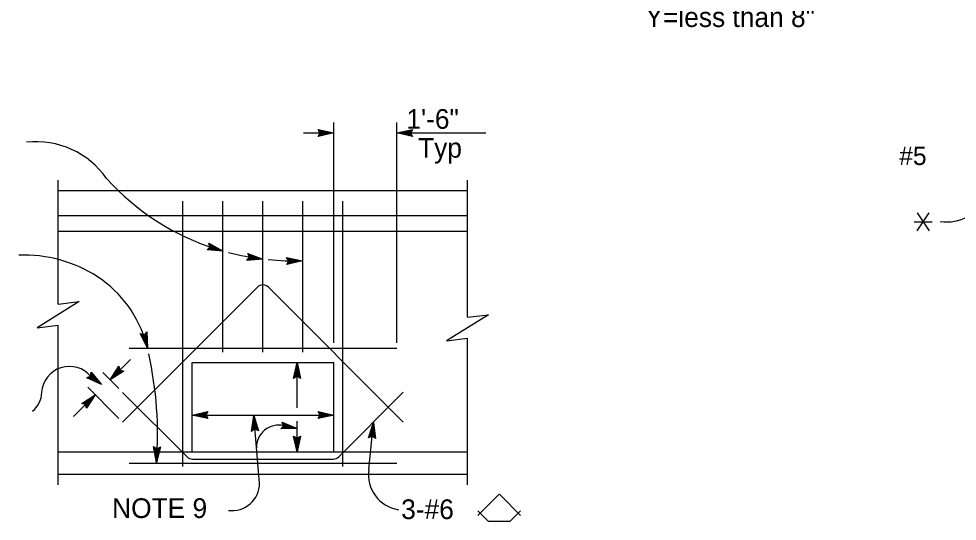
# Model space of a CAD drawing. Extents: x -894 to 866, y -472 to 714.
# Drawn here: x -463 to -105.3, y -85 to 106.4 of the extents above; entities that cross this region are included whole.
import ezdxf

# ---------------------------------------------------------------- set-up
doc = ezdxf.new("R2010")
doc.units = 0
for name, color, linetype in [('56 Stage 3 Anno', 7, 'Continuous'), ('57 Undefined', 7, 'Continuous'), ('60 Nongeo Data', 7, 'Continuous')]:
    doc.layers.add(name, color=color, linetype=linetype)

msp = doc.modelspace()

# ---------------------------------------------------------------- linework, layer by layer
at = {"layer": '56 Stage 3 Anno'}
for p, q in [((-342.96, -17.04), (-342.96, 66.96)), ((-318.96, -17.04), (-318.96, 66.96)), ((-354.55, 62.96), (-342.96, 62.96)), ((-348.16, 62.96), (-348.96, 64.3)), ((-348.96, 64.3), (-348.96, 64.3)), ((-348.96, 64.3), (-342.96, 62.96)), ((-342.96, 62.96), (-348.96, 61.63)), ((-348.96, 61.63), (-348.16, 62.96)), ((-348.96, 61.63), (-348.96, 61.63)), ((-348.74, 63.94), (-344.34, 62.96)), ((-344.35, 62.95), (-348.72, 61.99)), ((-345.72, 62.96), (-348.54, 62.33)), ((-348.5, 63.58), (-345.72, 62.96)), ((-348.33, 63.23), (-347.1, 62.96)), ((-347.1, 62.96), (-348.31, 62.69)), ((-342.96, 62.96), (-342.96, 62.96)), ((-318.96, 62.96), (-312.96, 64.29)), ((-318.96, 62.96), (-285, 62.96)), ((-312.96, 61.62), (-318.96, 62.96)), ((-318.96, 62.96), (-318.96, 62.96)), ((-313.17, 61.97), (-317.58, 62.96)), ((-317.56, 62.96), (-313.19, 63.93)), ((-316.19, 62.95), (-313.37, 63.58)), ((-313.41, 62.33), (-316.19, 62.95)), ((-314.81, 62.95), (-313.6, 63.22)), ((-313.58, 62.68), (-314.81, 62.95)), ((-312.96, 64.29), (-313.76, 62.96)), ((-313.76, 62.96), (-312.96, 61.62)), ((-312.96, 64.29), (-312.96, 64.29)), ((-312.96, 61.62), (-312.96, 61.62)), ((-391.28, 18.36), (-390.14, 19.41)), ((-385.15, 17.94), (-391.28, 18.36)), ((-391.28, 18.36), (-391.28, 18.36)), ((-386.48, 18.33), (-390.95, 18.64)), ((-387.8, 18.72), (-390.68, 18.92)), ((-390.14, 19.41), (-390.52, 20.92)), ((-390.52, 20.92), (-390.52, 20.92)), ((-390.52, 20.92), (-385.15, 17.94)), ((-390.42, 20.52), (-386.47, 18.33)), ((-389.12, 19.12), (-390.36, 19.2)), ((-390.29, 20.11), (-387.8, 18.72)), ((-390.22, 19.73), (-389.12, 19.12)), ((-385.15, 17.94), (-385.15, 17.94)), ((-376.09, 14.39), (-375.12, 15.61)), ((-376.09, 14.39), (-375.12, 15.61)), ((-369.97, 14.91), (-376.09, 14.39)), ((-369.97, 14.91), (-376.09, 14.39)), ((-376.09, 14.39), (-376.09, 14.39)), ((-376.09, 14.39), (-376.09, 14.39)), ((-371.35, 15.09), (-375.81, 14.72)), ((-371.35, 15.09), (-375.81, 14.72)), ((-375.12, 15.61), (-375.74, 17.04)), ((-375.74, 17.04), (-375.74, 17.04)), ((-375.74, 17.04), (-369.97, 14.91)), ((-375.12, 15.61), (-375.74, 17.04)), ((-375.74, 17.04), (-375.74, 17.04)), ((-375.74, 17.04), (-369.97, 14.91)), ((-372.71, 15.28), (-375.59, 15.04)), ((-372.71, 15.28), (-375.59, 15.04)), ((-375.57, 16.66), (-371.34, 15.1)), ((-375.57, 16.66), (-371.34, 15.1)), ((-375.39, 16.27), (-372.71, 15.28)), ((-375.39, 16.27), (-372.71, 15.28)), ((-374.08, 15.47), (-375.31, 15.36)), ((-374.08, 15.47), (-375.31, 15.36)), ((-375.26, 15.9), (-374.08, 15.47)), ((-375.26, 15.9), (-374.08, 15.47)), ((-369.97, 14.91), (-369.97, 14.91)), ((-369.97, 14.91), (-369.97, 14.91)), ((-360.12, 14.16), (-360.94, 15.49)), ((-360.94, 15.49), (-360.94, 15.49)), ((-360.94, 15.49), (-354.92, 14.27)), ((-360.72, 15.14), (-356.3, 14.24)), ((-360.48, 14.78), (-357.68, 14.21)), ((-360.3, 14.44), (-359.06, 14.19)), ((-354.92, 14.27), (-360.89, 12.82)), ((-360.89, 12.82), (-360.12, 14.16)), ((-360.89, 12.82), (-360.89, 12.82)), ((-356.31, 14.23), (-360.66, 13.18)), ((-357.68, 14.21), (-360.49, 13.53)), ((-359.06, 14.19), (-360.26, 13.9)), ((-354.92, 14.27), (-354.92, 14.27)), ((-414.02, -19.01), (-416.75, -13.5)), ((-416.75, -13.5), (-416.75, -13.5)), ((-416.75, -13.5), (-415.26, -13.96)), ((-414.36, -17.66), (-416.34, -13.65)), ((-414.68, -16.33), (-415.96, -13.74)), ((-415.01, -14.99), (-415.56, -13.88)), ((-415.26, -13.96), (-414.15, -12.87)), ((-415.04, -13.73), (-415.01, -14.99)), ((-414.74, -13.47), (-414.68, -16.33)), ((-414.45, -13.16), (-414.35, -17.67)), ((-414.15, -12.87), (-414.15, -12.87)), ((-414.15, -12.87), (-414.02, -19.01)), ((-414.02, -19.01), (-414.02, -19.01)), ((-420.44, -23.35), (-428.2, -31.11)), ((-358.29, -30.54), (-356.96, -24.54)), ((-356.96, -24.54), (-356.96, -24.54)), ((-356.96, -24.54), (-355.62, -30.54)), ((-356.96, -41.77), (-356.96, -24.54)), ((-435.67, -29.71), (-435.49, -28.16)), ((-435.54, -28.58), (-432.63, -32.03)), ((-435.49, -28.16), (-435.49, -28.16)), ((-435.49, -28.16), (-431.54, -32.87)), ((-424.84, -34.47), (-431.03, -28.29)), ((-428.2, -31.11), (-424.9, -25.93)), ((-423.01, -27.82), (-428.2, -31.11)), ((-423.42, -27.72), (-427.23, -30.14)), ((-427.22, -30.13), (-424.81, -26.35)), ((-426.25, -29.16), (-424.69, -26.72)), ((-423.84, -27.63), (-426.25, -29.16)), ((-425.27, -28.19), (-424.6, -27.14)), ((-424.21, -27.51), (-425.27, -28.19)), ((-424.9, -25.93), (-424.9, -25.93)), ((-424.9, -25.93), (-424.53, -27.44)), ((-424.53, -27.44), (-423.01, -27.82)), ((-423.01, -27.82), (-423.01, -27.82)), ((-357.94, -30.33), (-356.96, -25.92)), ((-357.58, -30.09), (-356.96, -27.31)), ((-356.96, -27.31), (-356.33, -30.13)), ((-356.95, -25.93), (-355.98, -30.31)), ((-437.11, -30.29), (-435.67, -29.71)), ((-431.54, -32.87), (-437.11, -30.29)), ((-437.11, -30.29), (-437.11, -30.29)), ((-432.64, -32.03), (-436.71, -30.14)), ((-433.73, -31.19), (-436.36, -29.97)), ((-434.83, -30.35), (-435.95, -29.83)), ((-435.64, -29.39), (-434.83, -30.35)), ((-435.57, -29), (-433.73, -31.19)), ((-428.2, -31.11), (-428.2, -31.11)), ((-356.96, -29.74), (-358.29, -30.54)), ((-358.29, -30.54), (-358.29, -30.54)), ((-357.23, -29.92), (-356.96, -28.69)), ((-356.96, -28.69), (-356.69, -29.9)), ((-355.62, -30.54), (-356.96, -29.74)), ((-355.63, -30.54), (-355.63, -30.54)), ((-424.84, -45.79), (-436.69, -33.94)), ((-431.54, -32.87), (-431.54, -32.87)), ((-442.13, -45.04), (-433.86, -36.77)), ((-439.05, -40.07), (-433.86, -36.77)), ((-438.64, -40.17), (-434.84, -37.75)), ((-438.22, -40.25), (-435.81, -38.72)), ((-435.81, -38.72), (-437.37, -41.16)), ((-434.84, -37.76), (-437.25, -41.53)), ((-433.86, -36.77), (-437.16, -41.95)), ((-433.86, -36.77), (-433.86, -36.77)), ((-437.54, -40.45), (-439.05, -40.07)), ((-439.05, -40.07), (-439.05, -40.07)), ((-437.85, -40.38), (-436.79, -39.7)), ((-437.16, -41.95), (-437.54, -40.45)), ((-436.79, -39.7), (-437.46, -40.74)), ((-437.16, -41.95), (-437.16, -41.95)), ((-396.95, -44.54), (-390.95, -43.21)), ((-396.95, -44.54), (-342.96, -44.54)), ((-390.95, -45.88), (-396.95, -44.54)), ((-396.95, -44.54), (-396.95, -44.54)), ((-391.17, -45.53), (-395.58, -44.54)), ((-395.56, -44.54), (-391.19, -43.57)), ((-394.19, -44.55), (-391.37, -43.92)), ((-391.41, -45.17), (-394.19, -44.55)), ((-392.81, -44.55), (-391.6, -44.28)), ((-391.58, -44.82), (-392.81, -44.55)), ((-390.95, -43.21), (-391.75, -44.54)), ((-391.75, -44.54), (-390.95, -45.88)), ((-390.95, -43.21), (-390.95, -43.21)), ((-390.95, -45.88), (-390.95, -45.88)), ((-374.26, -50.73), (-373.44, -44.64)), ((-373.92, -50.48), (-373.32, -46.01)), ((-371.22, -70.48), (-373.44, -44.64)), ((-373.44, -44.64), (-373.44, -44.64)), ((-373.44, -44.64), (-371.6, -50.5)), ((-373.31, -46.02), (-371.98, -50.3)), ((-348.16, -44.54), (-348.96, -43.2)), ((-348.96, -43.2), (-348.96, -43.2)), ((-348.96, -43.2), (-342.96, -44.54)), ((-342.96, -44.54), (-348.96, -45.87)), ((-348.96, -45.87), (-348.16, -44.54)), ((-348.96, -45.87), (-348.96, -45.87)), ((-348.74, -43.56), (-344.34, -44.54)), ((-344.35, -44.55), (-348.72, -45.51)), ((-345.72, -44.54), (-348.54, -45.17)), ((-348.5, -43.92), (-345.72, -44.54)), ((-348.33, -44.27), (-347.1, -44.54)), ((-347.1, -44.54), (-348.31, -44.81)), ((-342.96, -44.54), (-342.96, -44.54)), ((-372.99, -49.82), (-374.26, -50.73)), ((-373.58, -50.22), (-373.2, -47.39)), ((-373.25, -50.01), (-373.09, -48.77)), ((-373.2, -47.39), (-372.34, -50.15)), ((-373.09, -48.77), (-372.72, -49.95)), ((-371.6, -50.5), (-372.99, -49.82)), ((-363.11, -49.81), (-362.06, -48.65)), ((-356.96, -49.65), (-363.11, -49.81)), ((-363.11, -49.81), (-363.11, -49.81)), ((-358.33, -49.39), (-362.81, -49.5)), ((-362.06, -48.65), (-362.59, -47.19)), ((-362.59, -47.19), (-362.59, -47.19)), ((-362.59, -47.19), (-356.96, -49.65)), ((-359.67, -49.12), (-362.57, -49.19)), ((-362.45, -47.58), (-358.32, -49.39)), ((-362.29, -47.97), (-359.67, -49.12)), ((-361.03, -48.85), (-362.27, -48.88)), ((-362.18, -48.35), (-361.03, -48.85)), ((-356.96, -58.5), (-356.96, -46.9)), ((-356.96, -49.65), (-356.96, -49.65)), ((-329.78, -53.24), (-327.87, -47.4)), ((-329.6, -65.27), (-327.87, -47.4)), ((-329.41, -53.06), (-328, -48.77)), ((-328, -48.78), (-327.46, -53.23)), ((-327.87, -47.4), (-327.87, -47.4)), ((-327.87, -47.4), (-327.12, -53.5)), ((-374.26, -50.73), (-374.26, -50.73)), ((-371.6, -50.5), (-371.6, -50.5)), ((-356.96, -58.5), (-358.28, -52.5)), ((-358.28, -52.5), (-358.28, -52.5)), ((-358.28, -52.5), (-356.96, -53.3)), ((-356.96, -57.11), (-357.93, -52.73)), ((-356.95, -55.73), (-357.58, -52.91)), ((-356.95, -54.35), (-357.22, -53.14)), ((-356.96, -53.3), (-355.62, -52.5)), ((-355.62, -52.5), (-356.96, -58.5)), ((-355.97, -52.71), (-356.95, -57.12)), ((-356.33, -52.95), (-356.95, -55.73)), ((-356.68, -53.12), (-356.95, -54.35)), ((-355.62, -52.5), (-355.62, -52.5)), ((-328.37, -52.57), (-329.78, -53.24)), ((-329.78, -53.24), (-329.78, -53.24)), ((-329.03, -52.86), (-328.14, -50.15)), ((-328.66, -52.72), (-328.27, -51.52)), ((-327.12, -53.5), (-328.37, -52.57)), ((-328.27, -51.52), (-328.12, -52.75)), ((-328.14, -50.15), (-327.79, -53.02)), ((-327.12, -53.5), (-327.12, -53.5)), ((-410.52, -62.57), (-411.71, -56.54)), ((-411.71, -56.54), (-411.71, -56.54)), ((-411.71, -56.54), (-410.4, -57.37)), ((-410.49, -61.18), (-411.36, -56.78)), ((-410.45, -59.8), (-411.01, -56.97)), ((-410.42, -58.42), (-410.66, -57.21)), ((-409.04, -56.6), (-410.52, -62.57)), ((-409.4, -56.81), (-410.49, -61.19)), ((-409.77, -57.03), (-410.45, -59.8)), ((-410.12, -57.2), (-410.42, -58.42)), ((-410.4, -57.37), (-409.04, -56.6)), ((-409.04, -56.6), (-409.04, -56.6)), ((-356.96, -58.5), (-356.96, -58.5)), ((-410.52, -62.57), (-410.52, -62.57))]:
    msp.add_line(p, q, dxfattribs=at)
for centre, radius, start, end in [((-456.46, 26.84), 32.77, 34.8254, 96.2478), ((-359.53, 108.66), 94.27, 222.0238, 252.6952), ((-109.2, 44.48), 15.47, 260.2026, 340.5396), ((-358.18, 113.64), 99.42, 252.8034, 254.2616), ((-461.11, -35.8), 52.21, 57.3699, 92.1014), ((-358.18, 113.64), 99.42, 255.4923, 263.191), ((-358.18, 113.64), 99.42, 264.361, 271.881), ((-457.5, -29.14), 44.65, 15.1086, 56.6553), ((-551.09, -51.95), 140.97, 13.5124, 14.1464), ((-551.09, -51.95), 140.97, 355.6813, 12.5874), ((-443.73, -36.63), 10.63, 39.6716, 175.7533), ((-463.7, -35.71), 9.42, 308.5402, 358.9961), ((-364, -56.79), 8.42, 76.8407, 181.6045), ((-316.24, -67.23), 13.5, 171.66, 261.1678), ((-381.72, -70.41), 10.5, 262.4724, 359.6108)]:
    msp.add_arc(centre, radius, start, end, dxfattribs=at)
at = {"layer": '57 Undefined'}
for points in [[(-120.64, 25.68), (-115.97, 32.52)], [(-120.64, 32.52), (-115.97, 25.68)], [(-121.72, 29.04), (-114.89, 29.04)]]:
    msp.add_lwpolyline(points, dxfattribs=at)
at = {"layer": '60 Nongeo Data'}
for p, q in [((-447.95, -2.26), (-447.95, 44.96)), ((-291.96, -7.29), (-291.96, 44.96)), ((-447.95, 40.96), (-291.96, 40.96)), ((-400.45, -64.09), (-400.45, 36.96)), ((-385.21, -20.55), (-385.21, 36.96)), ((-369.96, -20.54), (-369.96, 36.96)), ((-354.71, -20.55), (-354.71, 36.96)), ((-339.46, -64.09), (-339.46, 36.96)), ((-447.95, 31.46), (-291.96, 31.46)), ((-447.95, 25.46), (-291.96, 25.46)), ((-423.43, -47.2), (-372.08, 4.15)), ((-316.5, -47.18), (-367.83, 4.15)), ((-447.95, -71.04), (-447.95, -10.26)), ((-291.96, -71.04), (-291.96, -15.29)), ((-420.95, -19.04), (-318.96, -19.04)), ((-396.95, -24.54), (-342.96, -24.54)), ((-396.95, -58.54), (-396.95, -24.54)), ((-342.96, -58.5), (-342.96, -24.54)), ((-398.9, -60.41), (-423.43, -35.89)), ((-341.05, -60.41), (-316.5, -35.86)), ((-447.95, -58.54), (-342.96, -58.54)), ((-396.95, -58.45), (-396.95, -58.33)), ((-343.08, -58.54), (-291.96, -58.54)), ((-420.95, -62.79), (-318.96, -62.79)), ((-396.78, -61.29), (-343.18, -61.29)), ((-447.95, -67.04), (-291.96, -67.04)), ((-288.04, -82.73), (-280.21, -74.9)), ((-271.74, -82.73), (-279.56, -74.9)), ((-284.09, -84.96), (-288.04, -81.01)), ((-275.69, -84.96), (-271.74, -81)), ((-284.09, -84.96), (-275.69, -84.96))]:
    msp.add_line(p, q, dxfattribs=at)
for points in [[(-447.95, -2.26), (-439.95, -1.26), (-455.95, -11.26), (-447.95, -10.26)], [(-291.96, -7.29), (-283.96, -6.29), (-299.96, -16.29), (-291.96, -15.29)]]:
    msp.add_lwpolyline(points, dxfattribs=at)
for centre, radius, start, end in [((-369.96, 2.03), 3, 45.0001, 135), ((-396.78, -58.29), 3, 225, 270), ((-343.18, -58.29), 3, 270, 315), ((-279.89, -75.22), 0.457, 45.0001, 135)]:
    msp.add_arc(centre, radius, start, end, dxfattribs=at)

# ---------------------------------------------------------------- texts
at = {"layer": '57 Undefined'}
for s, height, p in [('Y=less than 8"', 7.5, (-224.16, 103.27)), ('1\'-6"', 7.5, (-315.27, 64.5)), ('Typ', 7.5, (-310.82, 53.5)), ('#5', 7, (-127.43, 50.72)), ('NOTE 9', 7.5, (-427.44, -83.73)), ('3-#6', 7.5, (-317.27, -84.14))]:
    msp.add_text(s, height=height, dxfattribs=at).set_placement(p)

doc.saveas('drawing.dxf')
